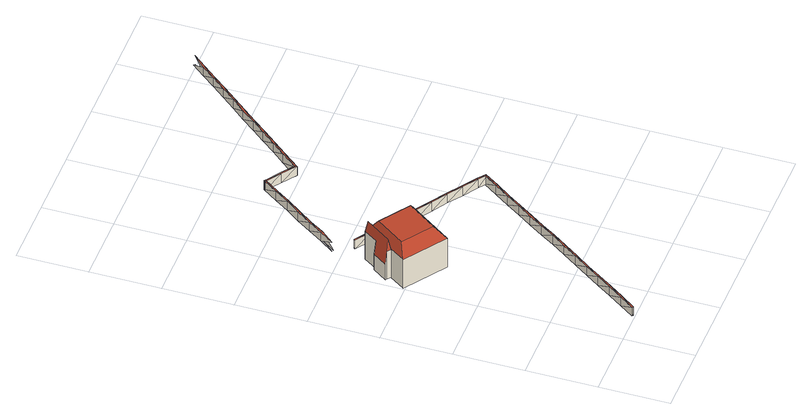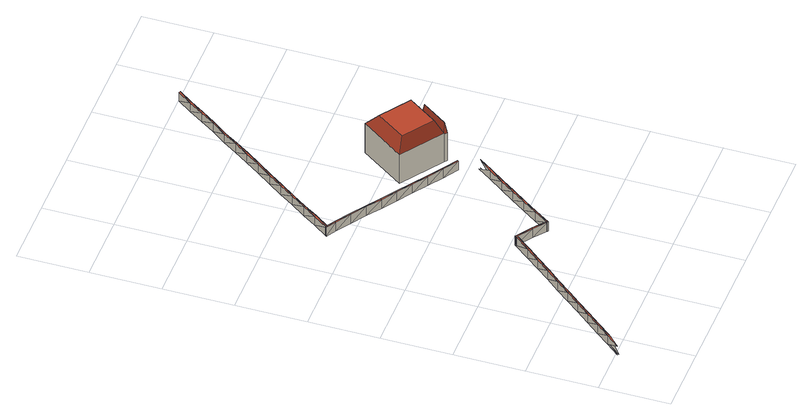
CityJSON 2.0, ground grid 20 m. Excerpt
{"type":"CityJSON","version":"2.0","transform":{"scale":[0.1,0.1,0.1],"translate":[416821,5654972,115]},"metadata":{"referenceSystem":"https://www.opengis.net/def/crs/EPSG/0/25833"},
"CityObjects":{
"building1":{"type":"Building","attributes":{"Stand_DGM":"2016","Stand_Basis-DLM":"2024","Gemeindeschluessel":"14612000","ObjektHoehe":3,"Stand_Laserscan":"2016","BodenHoehe":0,"Stand_3D-Stadtmodell":"2025","Geometrietyp2DReferenz":2000,"AbsoluteHoehe":0,"measuredHeight":3,"function":"51009_1700","roofType":"9999"},"geometry":[{"type":"MultiSurface","lod":"2","boundaries":[[[0,1,2]],[[3,4,2]],[[1,5,6]],[[4,3,6]],[[0,2,7]],[[2,4,7]],[[0,5,1]],[[4,6,5]],[[8,0,7]],[[4,9,7]],[[0,10,5]],[[9,4,5]],[[8,7,11]],[[7,9,11]],[[8,10,0]],[[9,5,10]],[[12,8,11]],[[9,13,11]],[[8,14,10]],[[13,9,10]],[[12,11,15]],[[12,14,8]],[[11,13,15]],[[13,10,14]],[[16,12,15]],[[13,17,15]],[[12,18,14]],[[17,13,14]],[[16,15,19]],[[15,17,19]],[[16,18,12]],[[17,14,18]],[[20,16,19]],[[17,21,19]],[[16,22,18]],[[21,17,18]],[[20,19,23]],[[20,22,16]],[[19,21,23]],[[21,18,22]],[[24,20,23]],[[21,25,23]],[[20,26,22]],[[25,21,22]],[[24,23,27]],[[23,25,27]],[[24,26,20]],[[25,22,26]],[[28,24,27]],[[29,30,31]],[[24,32,26]],[[25,33,27]],[[30,34,31]],[[29,35,36]],[[33,25,26]],[[34,37,35]],[[38,39,40]],[[39,41,40]],[[38,42,43]],[[41,44,42]],[[29,36,30]],[[28,27,45]],[[27,33,45]],[[28,32,24]],[[46,34,30]],[[36,35,37]],[[34,46,37]],[[33,26,32]],[[36,47,30]],[[47,46,30]],[[36,37,48]],[[49,38,40]],[[38,50,42]],[[41,51,40]],[[46,52,37]],[[51,41,42]],[[53,28,45]],[[33,54,45]],[[28,55,32]],[[54,33,32]],[[36,48,47]],[[56,46,47]],[[48,37,52]],[[46,56,52]],[[49,40,57]],[[40,51,57]],[[49,50,38]],[[51,42,50]],[[53,45,58]],[[45,54,58]],[[53,55,28]],[[54,32,55]],[[48,59,47]],[[59,56,47]],[[48,52,60]],[[56,61,52]],[[62,49,57]],[[48,60,59]],[[51,63,57]],[[49,64,50]],[[63,51,50]],[[65,56,59]],[[60,52,61]],[[66,53,58]],[[56,65,61]],[[53,67,55]],[[54,68,58]],[[68,54,55]],[[62,57,69]],[[57,63,69]],[[62,64,49]],[[63,50,64]],[[66,58,70]],[[58,68,70]],[[66,67,53]],[[68,55,67]],[[60,71,59]],[[60,61,72]],[[71,65,59]],[[65,73,61]],[[60,72,71]],[[74,65,71]],[[72,61,73]],[[65,74,73]],[[75,62,69]],[[63,76,69]],[[62,77,64]],[[76,63,64]],[[78,66,70]],[[68,79,70]],[[66,80,67]],[[79,68,67]],[[75,69,81]],[[69,76,81]],[[75,77,62]],[[72,82,71]],[[82,74,71]],[[72,73,83]],[[76,64,77]],[[78,70,84]],[[74,85,73]],[[70,79,84]],[[78,80,66]],[[79,67,80]],[[72,83,82]],[[83,73,85]],[[86,74,82]],[[74,86,85]],[[87,75,81]],[[76,88,81]],[[75,89,77]],[[88,76,77]],[[90,78,84]],[[79,91,84]],[[78,92,80]],[[83,93,82]],[[91,79,80]],[[93,86,82]],[[83,85,94]],[[86,95,85]],[[87,81,96]],[[81,88,96]],[[87,89,75]],[[88,77,89]],[[83,94,93]],[[90,84,97]],[[84,91,97]],[[90,92,78]],[[98,86,93]],[[94,85,95]],[[91,80,92]],[[86,98,95]],[[94,99,93]],[[99,98,93]],[[94,95,100]],[[101,87,96]],[[98,102,95]],[[88,103,96]],[[87,104,89]],[[103,88,89]],[[105,90,97]],[[91,106,97]],[[90,107,92]],[[106,91,92]],[[94,100,99]],[[108,98,99]],[[100,95,102]],[[98,108,102]],[[101,96,109]],[[96,103,109]],[[101,104,87]],[[105,97,110]],[[103,89,104]],[[97,106,110]],[[105,107,90]],[[106,92,107]],[[100,111,99]],[[111,108,99]],[[100,102,112]],[[108,113,102]],[[114,115,116]],[[115,114,117]],[[118,119,116]],[[120,118,117]],[[100,112,111]],[[121,108,111]],[[112,102,113]],[[122,105,110]],[[114,116,119]],[[108,121,113]],[[106,123,110]],[[105,124,107]],[[123,106,107]],[[117,114,125]],[[120,119,118]],[[120,117,125]],[[122,110,126]],[[112,127,111]],[[122,124,105]],[[110,123,126]],[[127,121,111]],[[112,113,128]],[[123,107,124]],[[121,124,113]],[[112,128,127]],[[129,114,119]],[[114,129,125]],[[120,130,119]],[[123,121,127]],[[128,113,124]],[[121,123,124]],[[131,120,125]],[[129,119,130]],[[125,129,132]],[[131,130,120]],[[131,125,132]],[[133,134,135]],[[134,136,137]],[[138,139,135]],[[139,138,137]],[[133,135,140]],[[135,139,140]],[[133,136,134]],[[139,137,136]],[[141,133,140]],[[133,142,136]],[[139,143,140]],[[143,139,136]],[[141,140,144]],[[140,143,144]],[[141,142,133]],[[143,136,142]],[[145,141,144]],[[143,146,144]],[[141,147,142]],[[146,143,142]],[[145,144,148]],[[144,146,148]],[[145,147,141]],[[146,142,147]],[[149,145,148]],[[146,150,148]],[[145,151,147]],[[150,146,147]],[[149,148,152]],[[148,150,152]],[[149,151,145]],[[150,147,151]],[[153,149,152]],[[150,154,152]],[[149,155,151]],[[154,150,151]],[[153,152,156]],[[152,154,156]],[[153,155,149]],[[154,151,155]],[[157,153,156]],[[154,158,156]],[[153,159,155]],[[158,154,155]],[[157,156,160]],[[156,158,160]],[[157,159,153]],[[158,155,159]],[[161,157,160]],[[158,162,160]],[[157,163,159]],[[162,158,159]],[[161,160,164]],[[161,163,157]],[[160,162,164]],[[162,159,163]],[[165,161,164]],[[161,166,163]],[[162,167,164]],[[167,162,163]],[[165,164,168]],[[165,166,161]],[[164,167,168]],[[167,163,166]],[[169,165,168]],[[165,170,166]],[[167,171,168]],[[171,167,166]],[[169,168,172]],[[168,171,172]],[[169,170,165]],[[171,166,170]],[[173,169,172]],[[171,174,172]],[[169,175,170]],[[174,171,170]]],"semantics":{"surfaces":[{"type":"WallSurface"},{"type":"RoofSurface"},{"type":"GroundSurface"}],"values":[0,1,2,0,0,1,2,0,0,1,2,0,0,1,2,0,0,1,2,0,0,2,1,0,0,1,2,0,0,1,2,0,0,1,2,0,0,2,1,0,0,1,2,0,0,1,2,0,0,0,2,1,1,2,0,0,0,1,2,0,0,0,1,2,1,2,0,0,0,1,2,0,2,1,0,0,0,1,2,0,0,1,2,0,0,1,2,0,0,1,2,0,0,1,2,0,0,0,1,2,0,1,2,0,0,2,1,0,0,1,2,0,0,1,2,0,0,2,1,0,0,1,2,0,0,1,2,0,0,1,2,0,0,1,2,0,1,2,0,0,0,1,2,0,0,2,1,0,0,1,2,0,0,1,2,0,0,1,2,0,0,1,2,0,0,0,1,2,1,2,0,0,0,1,2,0,0,1,2,0,0,1,2,0,0,1,2,0,0,1,2,0,0,1,2,0,0,1,2,0,0,1,2,0,0,1,2,0,0,0,1,2,0,1,2,0,0,0,2,1,1,2,0,0,0,0,1,2,1,2,0,0,0,1,2,0,0,2,1,0,0,1,2,0,0,2,1,0,0,1,2,0,0,1,2,0,0,1,2,0,0,1,2,0,0,1,2,0,0,1,2,0,0,1,2,0,0,1,2,0,0,1,2,0,0,1,2,0,0,2,1,0,0,2,1,0,0,2,1,0,0,2,1,0,0,1,2,0,0,1,2,0]}}]},
"building2":{"type":"Building","attributes":{"Gemeindeschluessel":14612000,"Geometrietyp2DReferenz":"3000","function":"31001_9998","roofType":"9999"},"children":["building2-1","building2-2"]},
"building2-1":{"type":"BuildingPart","attributes":{"Dachtyp_tdc":"tdcCutTentRoof","Dachneigung":0.124,"QualitaetDacherkennung":59,"Geometrietyp2DReferenz":"3000","measuredHeight":13.43,"roofType":"9999"},"parents":["building2"],"geometry":[{"type":"MultiSurface","lod":"2","boundaries":[[[176,177,178,179]],[[177,180,181,178]],[[180,182,183,181]],[[182,184,185,186,183]],[[187,176,179,188,189]],[[176,187,190,191]],[[177,176,191,192]],[[180,177,192,193]],[[184,194,180,193,190,187]],[[193,192,191,190]],[[180,194,182]],[[182,194,184]],[[179,178,181,183,186,188]]],"semantics":{"surfaces":[{"type":"WallSurface"},{"type":"RoofSurface"},{"type":"GroundSurface"}],"values":[0,0,0,0,0,1,1,1,1,1,0,0,2]}}]},
"building2-2":{"type":"BuildingPart","attributes":{"Dachtyp_tdc":"tdcFreeFormRoof","Dachneigung":81.28,"QualitaetDacherkennung":36,"Geometrietyp2DReferenz":"3000","measuredHeight":13.14,"roofType":"5000"},"parents":["building2"],"geometry":[{"type":"MultiSurface","lod":"2","boundaries":[[[195,196,197,198]],[[196,199,200,197]],[[199,201,202,200]],[[201,189,188,202]],[[185,203,204,186]],[[203,195,198,204]],[[189,201,205]],[[201,199,196,195,203,206,205]],[[203,185,206]],[[185,189,205,206]],[[198,197,200,202,188,186,204]]],"semantics":{"surfaces":[{"type":"WallSurface"},{"type":"RoofSurface"},{"type":"GroundSurface"}],"values":[0,0,0,0,0,0,1,1,1,1,2]}}]}
},
"vertices":[
[117,47,7],[88,6,8],[88,6,38],[92,3,38],[121,44,37],[121,44,7],[92,3,8],[117,47,37],[145,88,8],[150,85,38],[150,85,8],[145,88,38],[174,129,8],[178,126,38],[178,126,8],[174,129,38],[203,170,6],[207,167,36],[207,167,6],[203,170,36],[232,211,8],[236,208,38],[236,208,8],[232,211,38],[260,252,8],[264,249,38],[264,249,8],[260,252,38],[289,293,8],[107,775,5],[149,747,34],[107,775,35],[293,290,8],[293,290,38],[110,779,35],[110,779,5],[149,747,4],[151,751,4],[111,870,3],[82,829,33],[111,870,33],[115,867,33],[115,867,3],[82,829,3],[86,826,3],[289,293,38],[151,751,34],[190,719,34],[190,719,4],[140,911,1],[144,908,1],[144,908,31],[193,723,4],[318,334,5],[322,331,35],[322,331,5],[193,723,34],[140,911,31],[318,334,35],[231,691,34],[231,691,4],[234,695,4],[169,952,1],[173,949,31],[173,949,1],[234,695,34],[346,375,4],[350,372,4],[350,372,34],[169,952,31],[346,375,34],[273,663,34],[273,663,4],[276,667,4],[276,667,34],[198,992,2],[202,989,32],[202,989,2],[375,416,4],[379,413,34],[379,413,4],[198,992,32],[314,635,34],[314,635,4],[375,416,34],[317,639,4],[317,639,34],[227,1033,1],[231,1030,31],[231,1030,1],[404,457,3],[408,454,33],[408,454,3],[356,607,36],[356,607,6],[358,611,6],[227,1033,31],[404,457,33],[358,611,36],[397,579,35],[397,579,5],[257,1076,2],[400,583,5],[261,1073,32],[261,1073,2],[432,498,4],[436,495,34],[436,495,4],[400,583,35],[257,1076,32],[432,498,34],[439,551,35],[439,551,5],[441,555,5],[294,1043,33],[254,1072,31],[254,1072,1],[257,1076,31],[257,1076,1],[294,1043,3],[297,1047,3],[441,555,35],[462,541,3],[467,538,33],[467,538,3],[297,1047,33],[462,541,33],[464,534,33],[464,534,3],[337,1013,32],[337,1013,2],[340,1017,2],[340,1017,32],[372,1063,2],[333,1016,1],[333,1016,31],[376,1060,2],[337,1012,1],[337,1012,31],[376,1060,32],[372,1063,32],[404,1101,2],[408,1098,2],[408,1098,32],[404,1101,32],[436,1140,3],[440,1137,33],[440,1137,3],[436,1140,33],[468,1178,2],[472,1175,32],[472,1175,2],[468,1178,32],[500,1217,2],[504,1213,32],[504,1213,2],[500,1217,32],[532,1255,3],[536,1252,33],[536,1252,3],[532,1255,33],[564,1293,3],[568,1290,33],[568,1290,3],[564,1293,33],[596,1332,3],[600,1329,3],[600,1329,33],[596,1332,33],[628,1370,3],[632,1367,3],[632,1367,33],[628,1370,33],[660,1409,3],[664,1406,33],[664,1406,3],
[208,650,102],[121,525,102],[121,525,3],[208,650,3],[3,607,102],[3,607,3],[5,608,102],[5,608,3],[34,651,102],[34,651,98],[34,651,3],[90,732,102],[90,732,3],[90,732,98],[89,704,137],[174,645,137],[116,562,137],[31,621,137],[5,608,103],
[20,661,57],[49,702,57],[49,702,3],[20,661,3],[54,699,98],[54,699,3],[81,738,98],[81,738,3],[25,658,98],[25,658,3],[83,730,134],[33,659,133]
]}
